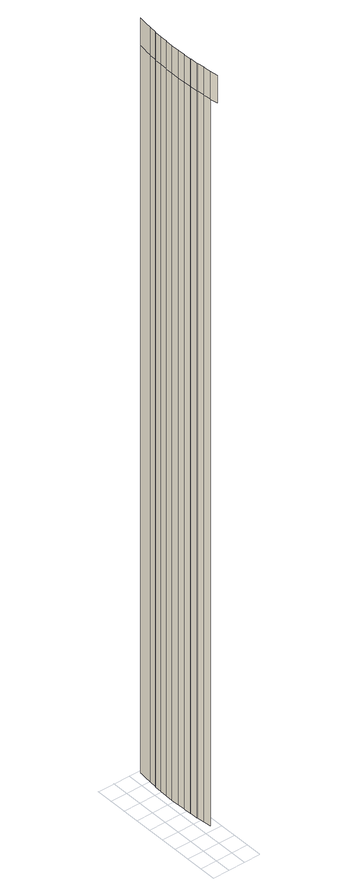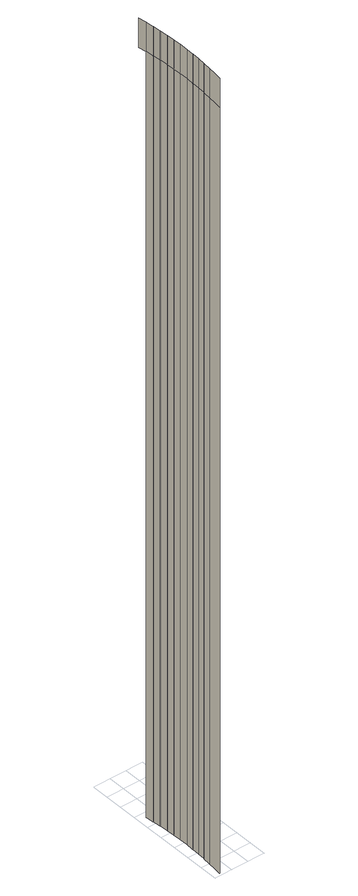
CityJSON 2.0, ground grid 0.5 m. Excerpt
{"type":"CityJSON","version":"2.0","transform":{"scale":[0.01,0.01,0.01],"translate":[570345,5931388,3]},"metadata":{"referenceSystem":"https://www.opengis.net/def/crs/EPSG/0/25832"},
"CityObjects":{
"building1":{"type":"Building","attributes":{"Grundfläche 2D":"911.904325","Grundhöhe NN":"3.570"},"geometry":[{"type":"MultiSurface","lod":"3","boundaries":[[[0,1,2,3]],[[4,0,5,6,7,8]],[[6,5,0,3,9,10]],[[6,11,12,7]],[[11,6,10,13]],[[11,14,15,12]],[[14,11,13,16]],[[14,17,18,15]],[[17,14,16,19]],[[17,20,21,18]],[[20,17,19,22]],[[20,23,24,21]],[[23,20,22,25]],[[23,26,27,24]],[[26,23,25,28]],[[26,29,30,27]],[[29,26,28,31]],[[29,32,33,30]],[[32,29,31,34]],[[32,35,36,33]],[[35,32,34,37]],[[35,38,39,36]],[[38,35,37,40]],[[38,41,42,39]],[[41,38,40,43]],[[41,44,45,42]],[[44,41,43,46]],[[44,47,48,45]],[[47,44,46,49]],[[47,50,51,48]],[[50,47,49,52]],[[50,53,54,51]],[[53,50,52,55]],[[56,57,58,54,53,59,60,61,62,63,64,65]],[[63,62,61,60,59,53,55,66,67,68,69,70]]],"semantics":{"surfaces":[{"type":"WallSurface"}],"values":[0,0,0,0,0,0,0,0,0,0,0,0,0,0,0,0,0,0,0,0,0,0,0,0,0,0,0,0,0,0,0,0,0,0,0]}}]}
},
"vertices":[
[78,117,2352],[82,94,2352],[82,94,2440],[78,117,2440],[78,117,57],[78,118,2352],[76,140,2352],[76,140,57],[78,118,57],[78,118,2440],[76,140,2440],[76,141,2352],[76,141,57],[76,141,2440],[74,163,2352],[74,163,57],[74,163,2440],[73,164,2352],[73,164,57],[73,164,2440],[72,187,2352],[72,187,57],[72,187,2440],[72,188,2352],[72,188,57],[72,188,2440],[71,210,2352],[71,210,57],[71,210,2440],[71,211,2352],[71,211,57],[71,211,2440],[70,233,2352],[70,233,57],[70,233,2440],[70,258,2352],[70,258,57],[70,258,2440],[71,280,2352],[71,280,57],[71,280,2440],[71,281,2352],[71,281,57],[71,281,2440],[72,303,2352],[72,303,57],[72,303,2440],[73,325,2352],[73,325,57],[73,325,2440],[74,326,2352],[74,326,57],[74,326,2440],[76,348,2352],[76,348,57],[76,348,2440],[78,371,57],[78,370,57],[76,349,57],[76,349,2352],[78,370,2352],[78,371,2352],[81,392,2352],[81,393,2352],[81,393,57],[81,392,57],[76,349,2440],[78,370,2440],[78,371,2440],[81,392,2440],[81,393,2440]
]}
